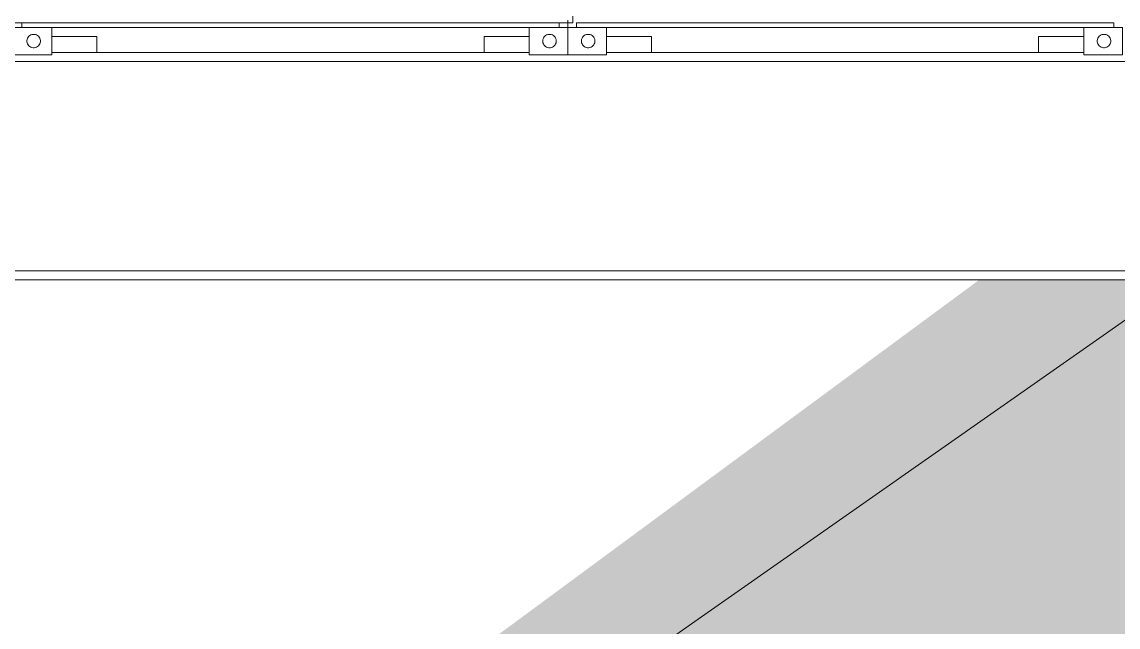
# Model space of a CAD drawing. Header units: metres. Extents: x -3 to 469, y -13 to 19.
# Drawn here: x 272.437 to 277.256, y -2.666 to -0.006 of the extents above; entities that cross this region are included whole.
import ezdxf

# ---------------------------------------------------------------- set-up
doc = ezdxf.new("R2010")
doc.units = ezdxf.units.M
doc.layers.add('0-1', color=7, linetype='Continuous', lineweight=5)
doc.layers.add('A-FLOR', color=7, linetype='Continuous', lineweight=9)
for name, color, linetype, lineweight, true_color in [('A-FLOR-2', 7, 'Continuous', 9, 0xaaaaaa), ('A-FLOR-PATT-6', 7, 'Continuous', 20, 0xb8c78b), ('A-GENM-1', 7, 'Continuous', 9, 0xaaaaaa), ('A-WALL-1', 7, 'Continuous', 9, 0xaaaaaa), ('S-STRS-1', 7, 'Continuous', 9, 0xaaaaaa)]:
    doc.layers.add(name, color=color, linetype=linetype, lineweight=lineweight, true_color=true_color)

# ---------------------------------------------------------------- blocks, each defined once
blk = doc.blocks.new('Viga-007 15243 - Viga-007 15243-295392-FACHADA 03')
at = {"layer": 'A-GENM-1'}
for p, q in [((-14.5714, -0.14), (-14.7694, -0.14)), ((-12.6714, -0.14), (-12.8694, -0.14)), ((-12.1334, -0.14), (-12.3314, -0.14)), ((-10.2334, -0.14), (-10.4314, -0.14)), ((-8.6356, -0.18), (-33.3303, -0.18)), ((-9.9783, -1.1), (-33.3303, -1.1)), ((-33.3303, -1.14), (-10.0367, -1.14))]:
    blk.add_line(p, q, dxfattribs=at)
blk = doc.blocks.new('CONTAINER 15752 - CONTAINER-296251-FACHADA 03')
at = {"layer": 'S-STRS-1'}
for p, q in [((-12.5014, -0.15), (-12.5014, -0.03)), ((-12.5014, -0.03), (-12.5014, -0.15)), ((-12.3314, -0.03), (-12.5014, -0.03)), ((-12.5014, -0.03), (-12.3314, -0.03)), ((-12.3314, -0.15), (-12.3314, -0.03)), ((-12.3314, -0.03), (-12.3314, -0.15)), ((-12.4416, -0.0874), (-12.4407, -0.0823)), ((-12.4407, -0.0823), (-12.4416, -0.0874)), ((-12.4416, -0.09), (-12.4416, -0.0874)), ((-12.4416, -0.0874), (-12.4416, -0.09)), ((-12.4416, -0.09), (-12.4416, -0.0926)), ((-12.4416, -0.0926), (-12.4416, -0.09)), ((-12.4407, -0.0977), (-12.4416, -0.0926)), ((-12.4407, -0.0977), (-12.4416, -0.0926)), ((-12.4407, -0.0823), (-12.4389, -0.0774)), ((-12.4389, -0.0774), (-12.4407, -0.0823)), ((-12.4389, -0.0774), (-12.4363, -0.0729)), ((-12.4363, -0.0729), (-12.4389, -0.0774)), ((-12.4363, -0.0729), (-12.433, -0.0689)), ((-12.433, -0.0689), (-12.4363, -0.0729)), ((-12.433, -0.0689), (-12.429, -0.0656)), ((-12.429, -0.0656), (-12.433, -0.0689)), ((-12.429, -0.0656), (-12.4245, -0.063)), ((-12.4245, -0.063), (-12.429, -0.0656)), ((-12.4245, -0.063), (-12.4196, -0.0612)), ((-12.4196, -0.0612), (-12.4245, -0.063)), ((-12.4196, -0.0612), (-12.4145, -0.0603)), ((-12.4145, -0.0603), (-12.4196, -0.0612)), ((-12.4145, -0.0603), (-12.4093, -0.0603)), ((-12.4093, -0.0603), (-12.4145, -0.0603)), ((-12.4093, -0.0603), (-12.4042, -0.0612)), ((-12.4042, -0.0612), (-12.4093, -0.0603)), ((-12.4042, -0.0612), (-12.3993, -0.063)), ((-12.3993, -0.063), (-12.4042, -0.0612)), ((-12.3993, -0.063), (-12.3948, -0.0656)), ((-12.3948, -0.0656), (-12.3993, -0.063)), ((-12.3948, -0.0656), (-12.3908, -0.0689)), ((-12.3908, -0.0689), (-12.3948, -0.0656)), ((-12.3908, -0.0689), (-12.3875, -0.0729)), ((-12.3875, -0.0729), (-12.3908, -0.0689)), ((-12.3875, -0.0729), (-12.3849, -0.0774)), ((-12.3875, -0.0729), (-12.3849, -0.0774)), ((-12.3849, -0.0774), (-12.3831, -0.0823)), ((-12.3831, -0.0823), (-12.3849, -0.0774)), ((-12.3831, -0.0823), (-12.3822, -0.0874)), ((-12.3822, -0.0874), (-12.3831, -0.0823)), ((-12.3822, -0.0926), (-12.3831, -0.0977)), ((-12.3831, -0.0977), (-12.3822, -0.0926)), ((-12.3822, -0.0874), (-12.3822, -0.09)), ((-12.3822, -0.09), (-12.3822, -0.0874)), ((-12.3822, -0.09), (-12.3822, -0.0926)), ((-12.3822, -0.0926), (-12.3822, -0.09)), ((-12.4407, -0.0977), (-12.4389, -0.1026)), ((-12.4389, -0.1026), (-12.4407, -0.0977)), ((-12.4363, -0.1071), (-12.4389, -0.1026)), ((-12.4389, -0.1026), (-12.4363, -0.1071)), ((-12.433, -0.1111), (-12.4363, -0.1071)), ((-12.4363, -0.1071), (-12.433, -0.1111)), ((-12.429, -0.1144), (-12.433, -0.1111)), ((-12.433, -0.1111), (-12.429, -0.1144)), ((-12.4245, -0.117), (-12.429, -0.1144)), ((-12.429, -0.1144), (-12.4245, -0.117)), ((-12.4196, -0.1188), (-12.4245, -0.117)), ((-12.4245, -0.117), (-12.4196, -0.1188)), ((-12.4145, -0.1197), (-12.4196, -0.1188)), ((-12.4196, -0.1188), (-12.4145, -0.1197)), ((-12.4093, -0.1197), (-12.4145, -0.1197)), ((-12.4145, -0.1197), (-12.4093, -0.1197)), ((-12.4042, -0.1188), (-12.4093, -0.1197)), ((-12.4093, -0.1197), (-12.4042, -0.1188)), ((-12.3993, -0.117), (-12.4042, -0.1188)), ((-12.4042, -0.1188), (-12.3993, -0.117)), ((-12.3948, -0.1144), (-12.3993, -0.117)), ((-12.3993, -0.117), (-12.3948, -0.1144)), ((-12.3908, -0.1111), (-12.3948, -0.1144)), ((-12.3948, -0.1144), (-12.3908, -0.1111)), ((-12.3875, -0.1071), (-12.3908, -0.1111)), ((-12.3908, -0.1111), (-12.3875, -0.1071)), ((-12.3849, -0.1026), (-12.3875, -0.1071)), ((-12.3875, -0.1071), (-12.3849, -0.1026)), ((-12.3831, -0.0977), (-12.3849, -0.1026)), ((-12.3849, -0.1026), (-12.3831, -0.0977)), ((-12.5014, -0.15), (-12.3314, -0.15)), ((-12.3314, -0.15), (-12.5014, -0.15))]:
    blk.add_line(p, q, dxfattribs=at)
blk = doc.blocks.new('CONTAINER 15752 - CONTAINER 15752-296255-FACHADA 03')
blk.add_blockref('CONTAINER 15752 - CONTAINER-296251-FACHADA 03', (0, 0))
blk = doc.blocks.new('CONTAINER 15756 - CONTAINER-296258-FACHADA 03')
at = {"layer": 'S-STRS-1'}
for p, q in [((-10.2334, -0.15), (-10.2334, -0.03)), ((-10.2334, -0.03), (-10.2334, -0.15)), ((-10.0634, -0.03), (-10.2334, -0.03)), ((-10.2334, -0.03), (-10.0634, -0.03)), ((-10.0634, -0.15), (-10.0634, -0.03)), ((-10.0634, -0.03), (-10.0634, -0.15)), ((-10.1736, -0.0874), (-10.1727, -0.0823)), ((-10.1727, -0.0823), (-10.1736, -0.0874)), ((-10.1736, -0.09), (-10.1736, -0.0874)), ((-10.1736, -0.0874), (-10.1736, -0.09)), ((-10.1736, -0.09), (-10.1736, -0.0926)), ((-10.1736, -0.0926), (-10.1736, -0.09)), ((-10.1727, -0.0977), (-10.1736, -0.0926)), ((-10.1727, -0.0977), (-10.1736, -0.0926)), ((-10.1727, -0.0823), (-10.1709, -0.0774)), ((-10.1709, -0.0774), (-10.1727, -0.0823)), ((-10.1709, -0.0774), (-10.1683, -0.0729)), ((-10.1683, -0.0729), (-10.1709, -0.0774)), ((-10.1683, -0.0729), (-10.165, -0.0689)), ((-10.165, -0.0689), (-10.1683, -0.0729)), ((-10.165, -0.0689), (-10.161, -0.0656)), ((-10.161, -0.0656), (-10.165, -0.0689)), ((-10.161, -0.0656), (-10.1565, -0.063)), ((-10.1565, -0.063), (-10.161, -0.0656)), ((-10.1565, -0.063), (-10.1516, -0.0612)), ((-10.1516, -0.0612), (-10.1565, -0.063)), ((-10.1516, -0.0612), (-10.1465, -0.0603)), ((-10.1465, -0.0603), (-10.1516, -0.0612)), ((-10.1465, -0.0603), (-10.1413, -0.0603)), ((-10.1413, -0.0603), (-10.1465, -0.0603)), ((-10.1413, -0.0603), (-10.1362, -0.0612)), ((-10.1362, -0.0612), (-10.1413, -0.0603)), ((-10.1362, -0.0612), (-10.1313, -0.063)), ((-10.1313, -0.063), (-10.1362, -0.0612)), ((-10.1313, -0.063), (-10.1268, -0.0656)), ((-10.1268, -0.0656), (-10.1313, -0.063)), ((-10.1268, -0.0656), (-10.1228, -0.0689)), ((-10.1228, -0.0689), (-10.1268, -0.0656)), ((-10.1228, -0.0689), (-10.1195, -0.0729)), ((-10.1195, -0.0729), (-10.1228, -0.0689)), ((-10.1195, -0.0729), (-10.1169, -0.0774)), ((-10.1195, -0.0729), (-10.1169, -0.0774)), ((-10.1169, -0.0774), (-10.1151, -0.0823)), ((-10.1151, -0.0823), (-10.1169, -0.0774)), ((-10.1151, -0.0823), (-10.1142, -0.0874)), ((-10.1142, -0.0874), (-10.1151, -0.0823)), ((-10.1142, -0.0926), (-10.1151, -0.0977)), ((-10.1151, -0.0977), (-10.1142, -0.0926)), ((-10.1142, -0.0874), (-10.1142, -0.09)), ((-10.1142, -0.09), (-10.1142, -0.0874)), ((-10.1142, -0.09), (-10.1142, -0.0926)), ((-10.1142, -0.0926), (-10.1142, -0.09)), ((-10.1727, -0.0977), (-10.1709, -0.1026)), ((-10.1709, -0.1026), (-10.1727, -0.0977)), ((-10.1683, -0.1071), (-10.1709, -0.1026)), ((-10.1709, -0.1026), (-10.1683, -0.1071)), ((-10.165, -0.1111), (-10.1683, -0.1071)), ((-10.1683, -0.1071), (-10.165, -0.1111)), ((-10.161, -0.1144), (-10.165, -0.1111)), ((-10.165, -0.1111), (-10.161, -0.1144)), ((-10.1565, -0.117), (-10.161, -0.1144)), ((-10.161, -0.1144), (-10.1565, -0.117)), ((-10.1516, -0.1188), (-10.1565, -0.117)), ((-10.1565, -0.117), (-10.1516, -0.1188)), ((-10.1465, -0.1197), (-10.1516, -0.1188)), ((-10.1516, -0.1188), (-10.1465, -0.1197)), ((-10.1413, -0.1197), (-10.1465, -0.1197)), ((-10.1465, -0.1197), (-10.1413, -0.1197)), ((-10.1362, -0.1188), (-10.1413, -0.1197)), ((-10.1413, -0.1197), (-10.1362, -0.1188)), ((-10.1313, -0.117), (-10.1362, -0.1188)), ((-10.1362, -0.1188), (-10.1313, -0.117)), ((-10.1268, -0.1144), (-10.1313, -0.117)), ((-10.1313, -0.117), (-10.1268, -0.1144)), ((-10.1228, -0.1111), (-10.1268, -0.1144)), ((-10.1268, -0.1144), (-10.1228, -0.1111)), ((-10.1195, -0.1071), (-10.1228, -0.1111)), ((-10.1228, -0.1111), (-10.1195, -0.1071)), ((-10.1169, -0.1026), (-10.1195, -0.1071)), ((-10.1195, -0.1071), (-10.1169, -0.1026)), ((-10.1151, -0.0977), (-10.1169, -0.1026)), ((-10.1169, -0.1026), (-10.1151, -0.0977)), ((-10.2334, -0.15), (-10.0634, -0.15)), ((-10.0634, -0.15), (-10.2334, -0.15))]:
    blk.add_line(p, q, dxfattribs=at)
blk = doc.blocks.new('CONTAINER 15756 - CONTAINER 15756-296262-FACHADA 03')
blk.add_blockref('CONTAINER 15756 - CONTAINER-296258-FACHADA 03', (0, 0))
blk = doc.blocks.new('CONTAINER 16672 - CONTAINER-297179-FACHADA 03')
at = {"layer": 'S-STRS-1'}
for p, q in [((-12.6714, -0.15), (-12.6714, -0.03)), ((-12.6714, -0.03), (-12.6714, -0.15)), ((-12.5014, -0.03), (-12.6714, -0.03)), ((-12.6714, -0.03), (-12.5014, -0.03)), ((-12.5014, -0.15), (-12.5014, -0.03)), ((-12.5014, -0.03), (-12.5014, -0.15)), ((-12.6116, -0.0874), (-12.6107, -0.0823)), ((-12.6107, -0.0823), (-12.6116, -0.0874)), ((-12.6116, -0.09), (-12.6116, -0.0874)), ((-12.6116, -0.0874), (-12.6116, -0.09)), ((-12.6116, -0.09), (-12.6116, -0.0926)), ((-12.6116, -0.0926), (-12.6116, -0.09)), ((-12.6107, -0.0977), (-12.6116, -0.0926)), ((-12.6107, -0.0977), (-12.6116, -0.0926)), ((-12.6107, -0.0823), (-12.6089, -0.0774)), ((-12.6089, -0.0774), (-12.6107, -0.0823)), ((-12.6089, -0.0774), (-12.6063, -0.0729)), ((-12.6063, -0.0729), (-12.6089, -0.0774)), ((-12.6063, -0.0729), (-12.603, -0.0689)), ((-12.603, -0.0689), (-12.6063, -0.0729)), ((-12.603, -0.0689), (-12.599, -0.0656)), ((-12.599, -0.0656), (-12.603, -0.0689)), ((-12.599, -0.0656), (-12.5945, -0.063)), ((-12.5945, -0.063), (-12.599, -0.0656)), ((-12.5945, -0.063), (-12.5896, -0.0612)), ((-12.5896, -0.0612), (-12.5945, -0.063)), ((-12.5896, -0.0612), (-12.5845, -0.0603)), ((-12.5845, -0.0603), (-12.5896, -0.0612)), ((-12.5845, -0.0603), (-12.5793, -0.0603)), ((-12.5793, -0.0603), (-12.5845, -0.0603)), ((-12.5793, -0.0603), (-12.5742, -0.0612)), ((-12.5742, -0.0612), (-12.5793, -0.0603)), ((-12.5742, -0.0612), (-12.5693, -0.063)), ((-12.5693, -0.063), (-12.5742, -0.0612)), ((-12.5693, -0.063), (-12.5648, -0.0656)), ((-12.5648, -0.0656), (-12.5693, -0.063)), ((-12.5648, -0.0656), (-12.5608, -0.0689)), ((-12.5608, -0.0689), (-12.5648, -0.0656)), ((-12.5608, -0.0689), (-12.5575, -0.0729)), ((-12.5575, -0.0729), (-12.5608, -0.0689)), ((-12.5575, -0.0729), (-12.5549, -0.0774)), ((-12.5575, -0.0729), (-12.5549, -0.0774)), ((-12.5549, -0.0774), (-12.5531, -0.0823)), ((-12.5531, -0.0823), (-12.5549, -0.0774)), ((-12.5531, -0.0823), (-12.5522, -0.0874)), ((-12.5522, -0.0874), (-12.5531, -0.0823)), ((-12.5522, -0.0926), (-12.5531, -0.0977)), ((-12.5531, -0.0977), (-12.5522, -0.0926)), ((-12.5522, -0.0874), (-12.5522, -0.09)), ((-12.5522, -0.09), (-12.5522, -0.0874)), ((-12.5522, -0.09), (-12.5522, -0.0926)), ((-12.5522, -0.0926), (-12.5522, -0.09)), ((-12.6107, -0.0977), (-12.6089, -0.1026)), ((-12.6089, -0.1026), (-12.6107, -0.0977)), ((-12.6063, -0.1071), (-12.6089, -0.1026)), ((-12.6089, -0.1026), (-12.6063, -0.1071)), ((-12.603, -0.1111), (-12.6063, -0.1071)), ((-12.6063, -0.1071), (-12.603, -0.1111)), ((-12.599, -0.1144), (-12.603, -0.1111)), ((-12.603, -0.1111), (-12.599, -0.1144)), ((-12.5945, -0.117), (-12.599, -0.1144)), ((-12.599, -0.1144), (-12.5945, -0.117)), ((-12.5896, -0.1188), (-12.5945, -0.117)), ((-12.5945, -0.117), (-12.5896, -0.1188)), ((-12.5845, -0.1197), (-12.5896, -0.1188)), ((-12.5896, -0.1188), (-12.5845, -0.1197)), ((-12.5793, -0.1197), (-12.5845, -0.1197)), ((-12.5845, -0.1197), (-12.5793, -0.1197)), ((-12.5742, -0.1188), (-12.5793, -0.1197)), ((-12.5793, -0.1197), (-12.5742, -0.1188)), ((-12.5693, -0.117), (-12.5742, -0.1188)), ((-12.5742, -0.1188), (-12.5693, -0.117)), ((-12.5648, -0.1144), (-12.5693, -0.117)), ((-12.5693, -0.117), (-12.5648, -0.1144)), ((-12.5608, -0.1111), (-12.5648, -0.1144)), ((-12.5648, -0.1144), (-12.5608, -0.1111)), ((-12.5575, -0.1071), (-12.5608, -0.1111)), ((-12.5608, -0.1111), (-12.5575, -0.1071)), ((-12.5549, -0.1026), (-12.5575, -0.1071)), ((-12.5575, -0.1071), (-12.5549, -0.1026)), ((-12.5531, -0.0977), (-12.5549, -0.1026)), ((-12.5549, -0.1026), (-12.5531, -0.0977)), ((-12.6714, -0.15), (-12.5014, -0.15)), ((-12.5014, -0.15), (-12.6714, -0.15))]:
    blk.add_line(p, q, dxfattribs=at)
blk = doc.blocks.new('CONTAINER 16672 - CONTAINER 16672-297183-FACHADA 03')
blk.add_blockref('CONTAINER 16672 - CONTAINER-297179-FACHADA 03', (0, 0))
blk = doc.blocks.new('CONTAINER 26744 - CONTAINER-305135-FACHADA 03')
at = {"layer": 'S-STRS-1'}
for p, q in [((-14.9394, -0.15), (-14.9394, -0.03)), ((-14.9394, -0.03), (-14.9394, -0.15)), ((-14.7694, -0.03), (-14.9394, -0.03)), ((-14.9394, -0.03), (-14.7694, -0.03)), ((-14.7694, -0.15), (-14.7694, -0.03)), ((-14.7694, -0.03), (-14.7694, -0.15)), ((-14.8796, -0.0874), (-14.8787, -0.0823)), ((-14.8787, -0.0823), (-14.8796, -0.0874)), ((-14.8796, -0.09), (-14.8796, -0.0874)), ((-14.8796, -0.0874), (-14.8796, -0.09)), ((-14.8796, -0.09), (-14.8796, -0.0926)), ((-14.8796, -0.0926), (-14.8796, -0.09)), ((-14.8787, -0.0977), (-14.8796, -0.0926)), ((-14.8787, -0.0977), (-14.8796, -0.0926)), ((-14.8787, -0.0823), (-14.8769, -0.0774)), ((-14.8769, -0.0774), (-14.8787, -0.0823)), ((-14.8769, -0.0774), (-14.8743, -0.0729)), ((-14.8743, -0.0729), (-14.8769, -0.0774)), ((-14.8743, -0.0729), (-14.871, -0.0689)), ((-14.871, -0.0689), (-14.8743, -0.0729)), ((-14.871, -0.0689), (-14.867, -0.0656)), ((-14.867, -0.0656), (-14.871, -0.0689)), ((-14.867, -0.0656), (-14.8625, -0.063)), ((-14.8625, -0.063), (-14.867, -0.0656)), ((-14.8625, -0.063), (-14.8576, -0.0612)), ((-14.8576, -0.0612), (-14.8625, -0.063)), ((-14.8576, -0.0612), (-14.8525, -0.0603)), ((-14.8525, -0.0603), (-14.8576, -0.0612)), ((-14.8525, -0.0603), (-14.8473, -0.0603)), ((-14.8473, -0.0603), (-14.8525, -0.0603)), ((-14.8473, -0.0603), (-14.8422, -0.0612)), ((-14.8422, -0.0612), (-14.8473, -0.0603)), ((-14.8422, -0.0612), (-14.8373, -0.063)), ((-14.8373, -0.063), (-14.8422, -0.0612)), ((-14.8373, -0.063), (-14.8328, -0.0656)), ((-14.8328, -0.0656), (-14.8373, -0.063)), ((-14.8328, -0.0656), (-14.8288, -0.0689)), ((-14.8288, -0.0689), (-14.8328, -0.0656)), ((-14.8288, -0.0689), (-14.8255, -0.0729)), ((-14.8255, -0.0729), (-14.8288, -0.0689)), ((-14.8255, -0.0729), (-14.8229, -0.0774)), ((-14.8255, -0.0729), (-14.8229, -0.0774)), ((-14.8229, -0.0774), (-14.8211, -0.0823)), ((-14.8211, -0.0823), (-14.8229, -0.0774)), ((-14.8211, -0.0823), (-14.8202, -0.0874)), ((-14.8202, -0.0874), (-14.8211, -0.0823)), ((-14.8202, -0.0926), (-14.8211, -0.0977)), ((-14.8211, -0.0977), (-14.8202, -0.0926)), ((-14.8202, -0.0874), (-14.8202, -0.09)), ((-14.8202, -0.09), (-14.8202, -0.0874)), ((-14.8202, -0.09), (-14.8202, -0.0926)), ((-14.8202, -0.0926), (-14.8202, -0.09)), ((-14.8787, -0.0977), (-14.8769, -0.1026)), ((-14.8769, -0.1026), (-14.8787, -0.0977)), ((-14.8743, -0.1071), (-14.8769, -0.1026)), ((-14.8769, -0.1026), (-14.8743, -0.1071)), ((-14.871, -0.1111), (-14.8743, -0.1071)), ((-14.8743, -0.1071), (-14.871, -0.1111)), ((-14.867, -0.1144), (-14.871, -0.1111)), ((-14.871, -0.1111), (-14.867, -0.1144)), ((-14.8625, -0.117), (-14.867, -0.1144)), ((-14.867, -0.1144), (-14.8625, -0.117)), ((-14.8576, -0.1188), (-14.8625, -0.117)), ((-14.8625, -0.117), (-14.8576, -0.1188)), ((-14.8525, -0.1197), (-14.8576, -0.1188)), ((-14.8576, -0.1188), (-14.8525, -0.1197)), ((-14.8473, -0.1197), (-14.8525, -0.1197)), ((-14.8525, -0.1197), (-14.8473, -0.1197)), ((-14.8422, -0.1188), (-14.8473, -0.1197)), ((-14.8473, -0.1197), (-14.8422, -0.1188)), ((-14.8373, -0.117), (-14.8422, -0.1188)), ((-14.8422, -0.1188), (-14.8373, -0.117)), ((-14.8328, -0.1144), (-14.8373, -0.117)), ((-14.8373, -0.117), (-14.8328, -0.1144)), ((-14.8288, -0.1111), (-14.8328, -0.1144)), ((-14.8328, -0.1144), (-14.8288, -0.1111)), ((-14.8255, -0.1071), (-14.8288, -0.1111)), ((-14.8288, -0.1111), (-14.8255, -0.1071)), ((-14.8229, -0.1026), (-14.8255, -0.1071)), ((-14.8255, -0.1071), (-14.8229, -0.1026)), ((-14.8211, -0.0977), (-14.8229, -0.1026)), ((-14.8229, -0.1026), (-14.8211, -0.0977)), ((-14.9394, -0.15), (-14.7694, -0.15)), ((-14.7694, -0.15), (-14.9394, -0.15))]:
    blk.add_line(p, q, dxfattribs=at)
blk = doc.blocks.new('CONTAINER 26744 - CONTAINER 26744-305139-FACHADA 03')
blk.add_blockref('CONTAINER 26744 - CONTAINER-305135-FACHADA 03', (0, 0))
blk = doc.blocks.new('CONTAINER-R01_rvt-3-FACHADA 03')
at = {"layer": 'A-FLOR-2'}
for p, q in [((-12.4795, 0.02), (-12.4795, -0.01)), ((-12.4795, -0.01), (-24.7209, -0.01)), ((-14.9014, -0.01), (-12.5394, -0.01)), ((-14.9014, -0.01), (-14.9014, -0.03)), ((-12.5394, -0.03), (-14.9014, -0.03)), ((-12.5394, -0.03), (-12.5394, -0.01)), ((-12.4634, -0.01), (-10.1014, -0.01)), ((-12.4634, -0.01), (-12.4634, -0.03)), ((-10.1014, -0.03), (-12.4634, -0.03)), ((-10.1014, -0.03), (-10.1014, -0.01))]:
    blk.add_line(p, q, dxfattribs=at)
at = {"layer": 'A-WALL-1'}
for p, q in [((-12.5014, -0.03), (-12.5014, 0.002)), ((-12.5014, -0.03), (-12.5014, 0.002)), ((-14.9394, -0.03), (-14.7694, -0.03)), ((-14.7694, -0.03), (-14.7694, -0.07)), ((-12.6714, -0.03), (-12.5014, -0.03)), ((-12.6714, -0.07), (-12.6714, -0.03)), ((-12.4634, -0.03), (-12.5014, -0.03)), ((-12.4634, -0.03), (-12.3314, -0.03)), ((-12.3314, -0.03), (-12.3314, -0.07)), ((-10.2334, -0.03), (-10.0634, -0.03)), ((-10.2334, -0.07), (-10.2334, -0.03)), ((-14.7694, -0.07), (-14.5714, -0.07)), ((-14.5714, -0.07), (-14.5714, -0.14)), ((-12.8694, -0.14), (-12.8694, -0.07)), ((-12.8694, -0.07), (-12.6714, -0.07)), ((-12.3314, -0.07), (-12.1334, -0.07)), ((-12.1334, -0.07), (-12.1334, -0.14)), ((-10.4314, -0.14), (-10.4314, -0.07)), ((-10.4314, -0.07), (-10.2334, -0.07)), ((-14.5714, -0.14), (-12.8694, -0.14)), ((-12.1334, -0.14), (-10.4314, -0.14))]:
    blk.add_line(p, q, dxfattribs=at)
at = {"layer": 'A-GENM-1'}
blk.add_blockref('Viga-007 15243 - Viga-007 15243-295392-FACHADA 03', (0, 0), dxfattribs=at)
at = {"layer": 'S-STRS-1'}
for name in ['CONTAINER 26744 - CONTAINER 26744-305139-FACHADA 03', 'CONTAINER 16672 - CONTAINER 16672-297183-FACHADA 03', 'CONTAINER 15752 - CONTAINER 15752-296255-FACHADA 03', 'CONTAINER 15756 - CONTAINER 15756-296262-FACHADA 03']:
    blk.add_blockref(name, (0, 0), dxfattribs=at)

msp = doc.modelspace()

# ---------------------------------------------------------------- hatches: boundary and pattern name
at = {"layer": 'A-FLOR-PATT-6'}
for points in [[(272.7821, -3.99), (273.7168, -3.8176), (276.7524, -1.6918), (279.0962, -0.05), (272.8052, -3.9756)], [(272.7821, -3.99), (279.0962, -0.05), (278.9639, -0.05), (278.8325, -0.14), (278.7614, -0.14), (277.2984, -1.14), (276.6456, -1.14), (272.8052, -3.9729)], [(275.2947, -3.9521), (275.6788, -3.7542), (275.8851, -3.6521), (276.1187, -3.5405), (276.2628, -3.4734), (276.4599, -3.3851), (276.6584, -3.3), (276.8584, -3.2183), (277.06, -3.1406), (277.2631, -3.0672), (277.468, -2.9987), (277.6745, -2.9355), (277.8828, -2.8782), (278.0927, -2.8274), (279.0962, -0.05), (273.7031, -3.8285), (273.7038, -3.8347), (273.7111, -3.8388), (273.742, -3.8217), (273.7517, -3.82), (273.8284, -3.8345), (273.9054, -3.8454), (274.0786, -3.8635), (274.3452, -3.8849), (274.6493, -3.9046), (275.1884, -3.9332), (275.2947, -3.9384), (275.2947, -3.9448)]]:
    msp.add_hatch(color=256, dxfattribs=at).paths.add_polyline_path(points)

# ---------------------------------------------------------------- linework, layer by layer
at = {"layer": 'A-FLOR'}
msp.add_line((273.7064, -3.8242), (279.0962, -0.05), dxfattribs=at)

# ---------------------------------------------------------------- block references
at = {"layer": '0-1'}
msp.add_blockref('CONTAINER-R01_rvt-3-FACHADA 03', (287.3387, 0), dxfattribs=at)

doc.saveas('drawing.dxf')
